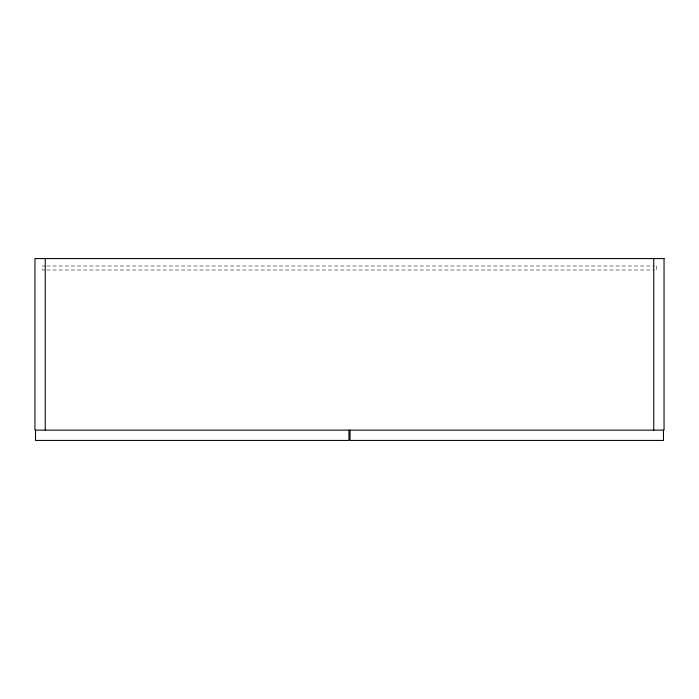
<?xml version="1.0" encoding="UTF-8"?>
<svg xmlns="http://www.w3.org/2000/svg" width="699" height="699" viewBox="0 0 699 699"><rect width="100%" height="100%" fill="white"/><g stroke="black" fill="none" stroke-linecap="round" stroke-linejoin="round"><path stroke-width="0.52" stroke-dasharray="3.5 2.62" d="M45.653 266.004L42.386 266.004L42.386 270.006L45.653 270.006M46.746 266.004L654.43 266.004M46.746 270.006L654.43 270.006M656.614 266.004L656.614 270.006"/><path stroke-width="1.05" d="M663.482 430.138L663.482 440.431L350.068 440.431L350.068 430.138M653.757 258.569L653.757 430.138M348.932 430.138L348.932 440.431L35.518 440.431L35.518 430.138M45.243 258.569L45.243 430.138M664.05 258.569L34.95 258.569L34.95 430.138L664.05 430.138L664.05 258.569"/></g></svg>
